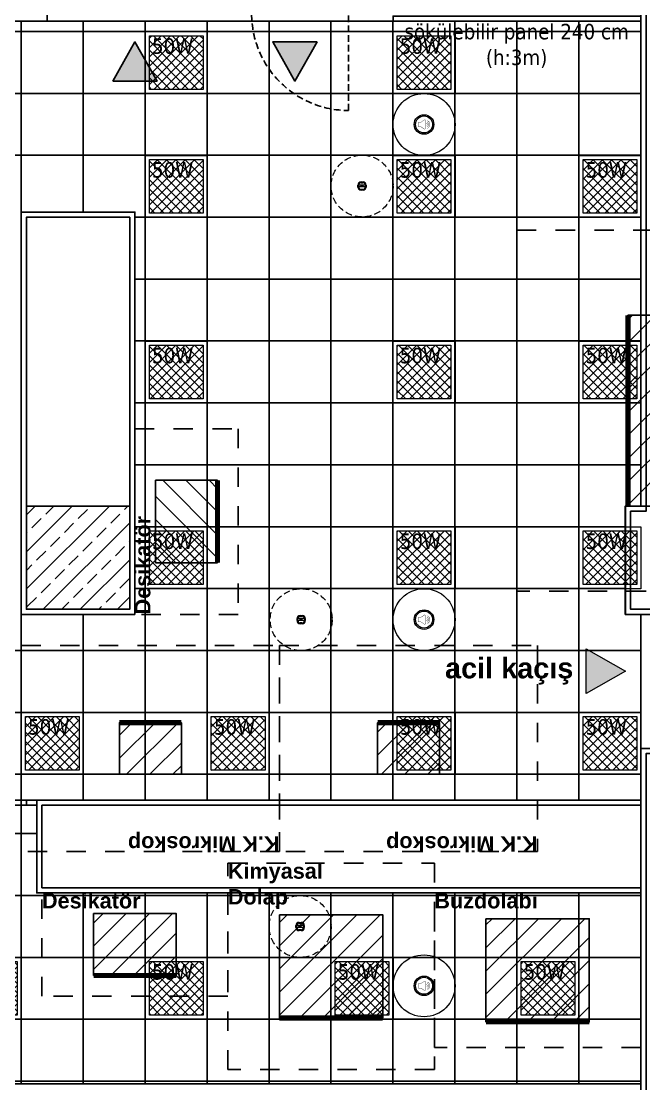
# Model space of a CAD drawing. Header units: centimetres. Extents: x 405564 to 502064, y 46284 to 60634.
# Drawn here: x 476545 to 477148, y 52973 to 54003 of the extents above; entities that cross this region are included whole.
import ezdxf
from ezdxf.enums import TextEntityAlignment as Align

# ---------------------------------------------------------------- set-up
doc = ezdxf.new("R2010")
doc.units = ezdxf.units.CM
doc.linetypes.add('3+1_3b$0$DASHED', pattern=[0.25, 0.125, -0.125])
doc.linetypes.add('HIDDEN', pattern=[9.525, 6.35, -3.175])
doc.layers.get('0').update_dxf_attribs({"color": 8, "lineweight": 9})
for name, color, linetype in [('---___EB_draft03_cihazlar', 8, 'Continuous'), ('---___EB_draft04_ind', 8, 'Continuous'), ('0-KRCN-ASMATAVAN-130426', 8, 'Continuous'), ('AS_DUV_TEMIZ ODA PANELI', 8, 'Continuous'), ('AS_KAPI_CAM', 8, 'Continuous'), ('AS_KAPI_POZ', 8, 'Continuous'), ('AS_TA_BETONARME', 5, 'Continuous'), ('AS_TA_TARAMA', 8, 'Continuous'), ('AS_TEFR_CIHAZ', 8, 'Continuous'), ('AS_YAZI', 8, 'Continuous')]:
    doc.layers.add(name, color=color, linetype=linetype)
doc.layers.add('0-KRCN-AYDINLATMA-130426', color=8, linetype='Continuous', lineweight=9)
doc.layers.add('0-KRCN-MİMARİ-220526', color=8, linetype='Continuous', lineweight=9)
doc.styles.add('Kalin02', font='arialbd.ttf')
doc.styles.add('MtXpl_Tahoma', font='tahoma.ttf')
doc.styles.add('OLC-50', font='romans.shx', dxfattribs={"width": 0.5, "height": 0.15})
doc.styles.add('OLCU', font='romanstw.shx', dxfattribs={"width": 0.6})
doc.styles.add('TAHOMA', font='tahoma.ttf')

# ---------------------------------------------------------------- blocks, each defined once
blk = doc.blocks.new('50W 60x60 cm  SIVA ALTI LED ARMATÜR')
at = {"layer": '0-KRCN-AYDINLATMA-130426'}
h = blk.add_hatch(dxfattribs=at)
h.set_pattern_fill('ANSI37', color=256, scale=0.2)
h.paths.add_polyline_path([(-2.6, 2.59), (2.6, 2.59), (2.6, -2.61), (-2.6, -2.61)])
for points in [[(-3, 2.99), (3, 2.99), (3, -3.01), (-3, -3.01)], [(-2.6, 2.59), (2.6, 2.59), (2.6, -2.61), (-2.6, -2.61)]]:
    blk.add_lwpolyline(points, close=True, dxfattribs=at)
at = {"layer": '0-KRCN-AYDINLATMA-130426', "insert": (-2.35, 2.34), "char_height": 1.5, "attachment_point": 1, "style": 'TAHOMA'}
blk.add_mtext_dynamic_manual_height_columns('{\\fTahoma|b0|i0|c162|p34;50W}', width=1.5, gutter_width=1.25, heights=[0], dxfattribs=at)
blk = doc.blocks.new('ABB 6131-21-24-500')
at = {"layer": '0-KRCN-AYDINLATMA-130426'}
for p, q in [((-4, -1), (-4, 1)), ((3.2, 1), (-3.2, 1)), ((-3.2, -0.8), (-3.2, 0.8)), ((-1, 4), (1, 4)), ((-1, -0.9), (-1, 1)), ((-0.8, 3.2), (0.8, 3.2)), ((1, -0.9), (1, 1)), ((3.2, 0.8), (3.2, -0.8)), ((4, 1), (4, -1)), ((3.2, -0.9), (-3.2, -0.9)), ((1, -4), (-1, -4)), ((0.8, -3.2), (-0.8, -3.2))]:
    blk.add_line(p, q, dxfattribs=at)
at = {"layer": '0-KRCN-AYDINLATMA-130426', "linetype": 'HIDDEN'}
blk.add_circle((0, 0), 30, dxfattribs=at)
at = {"layer": '0-KRCN-AYDINLATMA-130426'}
for centre, radius in [((-0.5, 0), 0.0887), ((0, 0), 0.16), ((0.5, 0), 0.0887)]:
    blk.add_circle(centre, radius, dxfattribs=at)
for centre, radius, start, end in [((-1, 1), 3, 90, 180), ((-0.8, 0.8), 2.4, 90, 180), ((0.8, 0.8), 2.4, 0, 90), ((1, 1), 3, 0, 90), ((-1, -1), 3, 180, 270), ((-0.8, -0.8), 2.4, 180, 270), ((0.8, -0.8), 2.4, 270, 0), ((1, -1), 3, 270, 0)]:
    blk.add_arc(centre, radius, start, end, dxfattribs=at)
blk = doc.blocks.new('ASMA TAVA TİPİ HOPARLÖR')
at = {"layer": '0-KRCN-AYDINLATMA-130426', "const_width": 0.317}
blk.add_lwpolyline([(0.3, -4.4, 0.598176), (1.3, -3.9), (1.3, 3.9, 0.598176), (0.3, 4.4), (-2.7, 2.4, -0.147433), (-3, 2.3), (-5.1, 2.3, 0.414214), (-5.7, 1.7), (-5.7, -1.7, 0.414214), (-5.1, -2.3), (-3, -2.3, -0.147433), (-2.7, -2.4)], format="xyb", close=True, dxfattribs=at)
for points in [[(2.4, 1.3, -0.601398), (2.4, -1.3)], [(2.8, 2.5, -0.658812), (2.8, -2.5)], [(3.2, 3.7, -0.680488), (3.2, -3.7)]]:
    blk.add_lwpolyline(points, format="xyb", dxfattribs=at)
at = {"layer": '0-KRCN-AYDINLATMA-130426'}
blk.add_circle((0, 0), 30, dxfattribs=at)
at = {"layer": '0-KRCN-AYDINLATMA-130426', "ltscale": 0.1}
for radius in [9.5, 8.23]:
    blk.add_circle((0, 0), radius, dxfattribs=at)
blk = doc.blocks.new('G$C546873DE')
at = {"layer": '0-KRCN-AYDINLATMA-130426', "xscale": 10, "yscale": 10, "zscale": 10}
for p in [(6130.7, 6828.6), (6370.7, 6828.6), (6130.7, 6708.6), (6370.7, 6708.6), (6550.7, 6708.6), (6130.7, 6528.6), (6370.7, 6528.6), (6550.7, 6528.6), (6130.7, 6348.6), (6370.7, 6348.6), (6550.7, 6348.6), (6010.7, 6168.6), (6190.7, 6168.6), (6370.7, 6168.6), (6550.7, 6168.6), (5950.7, 5931.1), (6130.7, 5931.1), (6310.7, 5931.1), (6490.7, 5931.1)]:
    blk.add_blockref('50W 60x60 cm  SIVA ALTI LED ARMATÜR', p, dxfattribs=at)
at = {"layer": '0-KRCN-AYDINLATMA-130426'}
for name, p in [('ASMA TAVA TİPİ HOPARLÖR', (6370.7, 6768.5)), ('ABB 6131-21-24-500', (6310.7, 6708.8)), ('ABB 6131-21-24-500', (6251.7, 6288.5)), ('ASMA TAVA TİPİ HOPARLÖR', (6370.7, 6288.5)), ('ABB 6131-21-24-500', (6250.7, 5991)), ('ASMA TAVA TİPİ HOPARLÖR', (6370.7, 5933.5))]:
    blk.add_blockref(name, p, dxfattribs=at)
blk = doc.blocks.new('OPK-temizoda-panel-00')
at = {"layer": 'AS_DUV_TEMIZ ODA PANELI'}
for points in [[(870, -2305), (870, -2780), (823, -2780), (823, -2345)], [(1492, -3250), (1492, -2355), (1555, -2355), (1555, -2245), (1445, -2245), (1445, -3250), (1430, -3250), (1430, -3355), (1555, -3355), (1555, -3350), (1435, -3350), (1435, -3255), (1450, -3255), (1450, -2250), (1550, -2250), (1550, -2350), (1487, -2350), (1487, -3250)], [(1450, -4900), (1450, -3490), (1555, -3490), (1555, -3485), (1445, -3485), (1445, -4900)], [(1445, -3535), (860, -3535), (860, -3625), (1445, -3625)], [(1445, -3540), (865, -3540), (865, -3620), (1445, -3620)]]:
    blk.add_lwpolyline(points, dxfattribs=at)
for points in [[(1445, -2775), (1205, -2775), (1205, -2780), (1445, -2780)], [(955, -3355), (955, -2965), (845, -2965), (845, -3355)], [(950, -3350), (950, -2970), (850, -2970), (850, -3350)]]:
    blk.add_lwpolyline(points, close=True, dxfattribs=at)
blk = doc.blocks.new('UNIVEX-900 METAL KAPLAMA CİHAZI')
at = {"layer": '---___EB_draft03_cihazlar'}
h = blk.add_hatch(dxfattribs=at)
h.set_pattern_fill('ANSI31', color=1, scale=5)
h.paths.add_polyline_path([(278894, -35512.5), (279029, -35512.5), (279029, -35697.5), (278894, -35697.5)])
at = {"layer": '---___EB_draft03_cihazlar', "color": 1, "linetype": '3+1_3b$0$DASHED', "ltscale": 150}
blk.add_lwpolyline([(278786.5, -35430), (279136.5, -35430), (279136.5, -35780), (278786.5, -35780), (278786.5, -35430)], dxfattribs=at)
at = {"layer": '---___EB_draft03_cihazlar', "color": 1}
blk.add_lwpolyline([(278894, -35512.5), (279029, -35512.5), (279029, -35697.5), (278894, -35697.5), (278894, -35512.5)], dxfattribs=at)
at = {"layer": '---___EB_draft03_cihazlar', "color": 1, "const_width": 5}
blk.add_lwpolyline([(279029, -35697.5), (279029, -35512.5)], dxfattribs=at)
at = {"layer": '---___EB_draft03_cihazlar', "insert": (278786.5, -35430), "char_height": 15, "attachment_point": 1, "style": 'Kalin02'}
blk.add_mtext_dynamic_manual_height_columns('Univex-900 Metal \\PKaplama Cihazı', width=693.386, gutter_width=750, heights=[214.9], dxfattribs=at)
blk = doc.blocks.new('bUzdolabı')
at = {"layer": '---___EB_draft03_cihazlar'}
h = blk.add_hatch(dxfattribs=at)
h.set_pattern_fill('ANSI31', color=1, scale=5)
h.paths.add_polyline_path([(278659.3, -35984.1), (278759.3, -35984.1), (278759.3, -36084.1), (278659.3, -36084.1)])
at = {"layer": '---___EB_draft03_cihazlar', "color": 1, "linetype": '3+1_3b$0$DASHED', "ltscale": 150}
blk.add_lwpolyline([(278609.3, -35959.1), (278809.3, -35959.1), (278809.3, -36109.1), (278609.3, -36109.1), (278609.3, -35959.1)], dxfattribs=at)
at = {"layer": '---___EB_draft03_cihazlar', "color": 1}
blk.add_lwpolyline([(278659.3, -35984.1), (278759.3, -35984.1), (278759.3, -36084.1), (278659.3, -36084.1), (278659.3, -35984.1)], dxfattribs=at)
at = {"layer": '---___EB_draft03_cihazlar', "color": 1, "const_width": 5}
blk.add_lwpolyline([(278659.3, -36084.1), (278759.3, -36084.1)], dxfattribs=at)
at = {"layer": '---___EB_draft03_cihazlar', "insert": (278609.3, -35959.1), "char_height": 15, "attachment_point": 1, "style": 'Kalin02'}
blk.add_mtext_dynamic_manual_height_columns('Buzdolabı', width=588.214, gutter_width=750, heights=[89.3], dxfattribs=at)
blk = doc.blocks.new('Kimyasal Dolap_')
at = {"layer": '---___EB_draft03_cihazlar'}
h = blk.add_hatch(dxfattribs=at)
h.set_pattern_fill('ANSI31', color=1, scale=5)
h.paths.add_polyline_path([(278241.1, -36016), (278341.1, -36016), (278341.1, -36116), (278241.1, -36116)])
at = {"layer": '---___EB_draft03_cihazlar', "color": 1, "linetype": '3+1_3b$0$DASHED', "ltscale": 150}
blk.add_lwpolyline([(278191.1, -35966), (278391.1, -35966), (278391.1, -36166), (278191.1, -36166), (278191.1, -35966)], dxfattribs=at)
at = {"layer": '---___EB_draft03_cihazlar', "color": 1}
blk.add_lwpolyline([(278241.1, -36016), (278341.1, -36016), (278341.1, -36116), (278241.1, -36116), (278241.1, -36016)], dxfattribs=at)
at = {"layer": '---___EB_draft03_cihazlar', "color": 1, "const_width": 5}
blk.add_lwpolyline([(278241.1, -36116), (278341.1, -36116)], dxfattribs=at)
at = {"layer": '---___EB_draft03_cihazlar', "insert": (278191.1, -35966), "char_height": 15, "attachment_point": 1, "style": 'Kalin02'}
blk.add_mtext_dynamic_manual_height_columns('Kimyasal \\PDolap', width=588.214, gutter_width=750, heights=[89.3], dxfattribs=at)
blk = doc.blocks.new('Desikatör')
at = {"layer": '---___EB_draft03_cihazlar'}
h = blk.add_hatch(dxfattribs=at)
h.set_pattern_fill('ANSI31', color=1, scale=5)
h.paths.add_polyline_path([(281277.9, -35660.3), (281357.9, -35660.3), (281357.9, -35720.3), (281277.9, -35720.3)])
at = {"layer": '---___EB_draft03_cihazlar', "color": 1, "linetype": '3+1_3b$0$DASHED', "ltscale": 150}
blk.add_lwpolyline([(281227.9, -35640.3), (281407.9, -35640.3), (281407.9, -35740.3), (281227.9, -35740.3), (281227.9, -35640.3)], dxfattribs=at)
at = {"layer": '---___EB_draft03_cihazlar', "color": 1}
blk.add_lwpolyline([(281277.9, -35660.3), (281357.9, -35660.3), (281357.9, -35720.3), (281277.9, -35720.3), (281277.9, -35660.3)], dxfattribs=at)
at = {"layer": '---___EB_draft03_cihazlar', "color": 1, "const_width": 5}
blk.add_lwpolyline([(281277.9, -35720.3), (281357.9, -35720.3)], dxfattribs=at)
at = {"layer": '---___EB_draft03_cihazlar', "insert": (281227.9, -35640.3), "char_height": 15, "attachment_point": 1, "style": 'Kalin02'}
blk.add_mtext_dynamic_manual_height_columns('Desikatör', width=588.214, gutter_width=750, heights=[89.3], dxfattribs=at)
blk = doc.blocks.new('K.K Mikroskop')
at = {"layer": 'AS_TEFR_CIHAZ'}
h = blk.add_hatch(dxfattribs=at)
h.set_pattern_fill('ANSI31', color=1, scale=5)
h.paths.add_polyline_path([(274715.4, -40633.8), (274775.4, -40633.8), (274775.4, -40683.8), (274715.4, -40683.8)])
at = {"layer": 'AS_TEFR_CIHAZ', "color": 1, "linetype": '3+1_3b$0$DASHED', "ltscale": 150}
blk.add_lwpolyline([(274620.4, -40558.8), (274870.4, -40558.8), (274870.4, -40758.8), (274620.4, -40758.8), (274620.4, -40558.8)], dxfattribs=at)
at = {"layer": 'AS_TEFR_CIHAZ', "color": 1}
blk.add_lwpolyline([(274715.4, -40633.8), (274775.4, -40633.8), (274775.4, -40683.8), (274715.4, -40683.8), (274715.4, -40633.8)], dxfattribs=at)
at = {"layer": 'AS_TEFR_CIHAZ', "color": 1, "const_width": 5}
blk.add_lwpolyline([(274715.4, -40683.8), (274775.4, -40683.8)], dxfattribs=at)
at = {"layer": 'AS_TEFR_CIHAZ', "insert": (274620.4, -40558.8), "char_height": 15, "attachment_point": 1, "style": 'Kalin02'}
blk.add_mtext_dynamic_manual_height_columns('K.K Mikroskop', width=588.214, gutter_width=750, heights=[89.3], dxfattribs=at)
blk = doc.blocks.new('A$C4c005820')
at = {"layer": '---___EB_draft03_cihazlar', "color": 1}
for name, p, rotation in [('UNIVEX-900 METAL KAPLAMA CİHAZI', (280461.5, -38762.5), 180), ('Desikatör', (-34685.3, -284582.9), 90), ('K.K Mikroskop', (275715.4, -44143.8), 180), ('K.K Mikroskop', (275965.4, -44143.8), 180)]:
    blk.add_blockref(name, p, dxfattribs=dict(at, rotation=rotation))
for name, p in [('Kimyasal Dolap_', (-277146.1, 32369.8)), ('Desikatör', (-280362.9, 32015.3)), ('bUzdolabı', (-277364.3, 32334.1))]:
    blk.add_blockref(name, p, dxfattribs=at)
blk = doc.blocks.new('*U681')
at = {"color": 0, "linetype": 'HIDDEN', "lineweight": -2}
blk.add_line((102, -104), (102, -10), dxfattribs=at)
at = {"color": 0, "lineweight": -2}
for points in [[(0, -10), (8, -10), (8, -5), (0, -5), (0, -10)], [(102, -10), (102, -5), (8, -5), (8, -10)], [(110, -10), (102, -10), (102, -5), (110, -5), (110, -10)]]:
    blk.add_lwpolyline(points, close=True, dxfattribs=at)
at = {"color": 0, "linetype": 'HIDDEN', "lineweight": -2}
blk.add_arc((102, -10), 94, 180, 270, dxfattribs=at)
at = {"color": 3, "style": 'OLCU', "width": 0.5, "flags": 1}
for tag, p in [('K-DIVISYON', (-80, -85)), ('K-PBAR', (105, -85)), ('K-KAPITIP', (-80, -335))]:
    blk.add_attdef(tag, p, '', height=17.5, dxfattribs=at)
at = {"color": 5, "true_color": 0x0505ff, "style": 'OLCU', "width": 0.5, "flags": 1}
for tag, p in [('K-NEREDEN-NO', (-80, -110)), ('K-NEREYE-NO', (-80, -185)), ('K-DUVARTIP', (-80, -285)), ('K-ACILISYON', (-80, -310))]:
    blk.add_attdef(tag, p, '', height=17.5, dxfattribs=at)
at = {"color": 1, "true_color": 0xfa0000, "style": 'OLCU', "width": 0.5, "flags": 1}
for tag, p in [('K-IZLENEBILIRLIK', (105, -110)), ('K-TEKMELIK', (105, -135)), ('K-KONTROLTIPNEREDEN', (-80, -160)), ('K-BAND', (105, -160)), ('K-MENFEZ', (105, -210)), ('K-KONTROLTIPNEREYE', (-80, -235)), ('K-PENCERE', (105, -235)), ('K-KILITTIP', (-80, -260)), ('K-NOT-AS-MIMARI1', (105, -285)), ('K-NOT-ELEKTRIK', (105, -335)), ('K-NOT-YANGIN', (105, -360)), ('K-ACMAKAPAMASISTEMI', (-80, -385)), ('K-NOT-ISLETME', (105, -385)), ('K-YANGIN', (-80, -435))]:
    blk.add_attdef(tag, p, '', height=17.5, dxfattribs=at)
at = {"color": 220, "true_color": 0xf113d4, "style": 'OLCU', "width": 0.5, "flags": 1}
for tag, p in [('K-NEREDEN-AD', (-80, -135)), ('K-NEREYE-AD', (-80, -210))]:
    blk.add_attdef(tag, p, '', height=17.5, dxfattribs=at)
at = {"color": 0, "style": 'OLCU', "width": 0.5, "flags": 1}
for tag, p in [('K-TAMACILIRLIK', (105, -185)), ('K-NOT-AS-MIMARI2', (105, -310)), ('K-KASATIP', (-80, -360)), ('K-KURSUN', (-80, -410))]:
    blk.add_attdef(tag, p, '', height=17.5, dxfattribs=at)
at = {"color": 252, "style": 'OLCU', "width": 0.5, "flags": 1}
for tag, p in [('K-REZ1', (105, -435)), ('K-REZ2', (105, -460)), ('K-REZ3', (105, -485)), ('K-REZ4', (105, -510)), ('K-REZ5', (105, -535))]:
    blk.add_attdef(tag, p, '', height=17.5, dxfattribs=at)
at = {"layer": 'AS_KAPI_POZ', "color": 251, "style": 'OLCU', "width": 0.45}
blk.add_attdef('K-DUVAR(CM)', text='', height=6, dxfattribs=at).set_placement((-5, -5), align=Align.MIDDLE_RIGHT)
at = {"layer": 'AS_KAPI_POZ', "style": 'OLCU', "width": 0.45}
for tag, p in [('YUK', (60, -41.8)), ('POZ+GEN', (60, -81.8))]:
    blk.add_attdef(tag, text='', height=20, dxfattribs=at).set_placement(p, align=Align.MIDDLE_CENTER)
at = {"layer": 'AS_KAPI_POZ', "style": 'OLCU', "width": 0.5}
blk.add_attdef('K-NO', text='', height=8, rotation=90, dxfattribs=at).set_placement((83, -88.3), align=Align.TOP_LEFT)
blk = doc.blocks.new('*U689')
at = {"color": 0}
for p, q in [((15, 0), (10, 0)), ((240, 0), (235, 0)), ((10, -5), (15, -5)), ((235, -5), (240, -5))]:
    blk.add_line(p, q, dxfattribs=at)
for points in [[(0, 0), (0, -5), (10, -5), (10, 0)], [(15, 0), (15, -5), (25, -5), (25, 0)], [(225, 0), (225, -5), (235, -5), (235, 0)], [(240, 0), (240, -5), (250, -5), (250, 0)]]:
    blk.add_lwpolyline(points, close=True, dxfattribs=at)
at = {"style": 'OLCU', "width": 0.45, "flags": 1}
for tag, p in [('C-ICI-CNO', (15, -80)), ('C-DIVISYON1', (15, -105)), ('C-BOSLUK', (15, -130)), ('C-DIVISYON2', (15, -155))]:
    blk.add_attdef(tag, text='', height=20, dxfattribs=at).set_placement(p, align=Align.MIDDLE_LEFT)
at = {"color": 0, "style": 'OLCU', "width": 0.5, "flags": 1}
for tag, p in [('C-REZ1', (15, -215)), ('C-REZ2', (15, -240))]:
    blk.add_attdef(tag, text='', height=17.5, dxfattribs=at).set_placement(p, align=Align.MIDDLE_LEFT)
at = {"layer": 'AS_KAPI_POZ', "style": 'OLCU', "width": 0.45}
for tag, p in [('POZ+GEN-C', (60, 15)), ('YUK-C', (60, -20))]:
    blk.add_attdef(tag, text='', height=20, dxfattribs=at).set_placement(p, align=Align.MIDDLE_CENTER)
at = {"layer": 'AS_KAPI_POZ', "style": 'OLC-50', "width": 0.5}
blk.add_attdef('C-NO', text='', height=8, rotation=90, dxfattribs=at).set_placement((20, 5), align=Align.TOP_LEFT)
blk = doc.blocks.new('A$C6A10306C')
at = {"layer": '---___EB_draft04_ind'}
h = blk.add_hatch(color=256, dxfattribs=at)
h.dxf.hatch_style = 1
h.paths.add_polyline_path([(6069.16, -6689.45), (6112.2, -6689.45), (6090.68, -6651.45)])
h = blk.add_hatch(color=256, dxfattribs=at)
h.dxf.hatch_style = 1
h.paths.add_polyline_path([(6267.19, -6651.45), (6224.15, -6651.45), (6245.67, -6689.45)])
h = blk.add_hatch(color=256)
h.dxf.hatch_style = 1
h.paths.add_polyline_path([(6527.68, -7282.98), (6527.68, -7239.93), (6565.68, -7261.45)])
at = {"layer": 'AS_TA_TARAMA'}
h = blk.add_hatch(dxfattribs=at)
h.set_pattern_fill('ANSI33', color=256, scale=4, angle=180)
h.set_pattern_definition([(225, (17560.68, -7819.299), (17.96051, -17.96051), []), (225, (17542.72, -7819.299), (17.96051, -17.96051), [12.7, -6.35])])
h.paths.add_polyline_path([(5985.68, -7101.45), (6085.68, -7101.45), (6085.68, -7201.45), (5985.68, -7201.45)], flags=17)
at = {"layer": '---___EB_draft04_ind'}
for points in [[(6069.16, -6689.45), (6112.2, -6689.45), (6090.68, -6651.45)], [(6267.19, -6651.45), (6224.15, -6651.45), (6245.67, -6689.45)]]:
    blk.add_lwpolyline(points, close=True, dxfattribs=at)
blk.add_lwpolyline([(6527.68, -7282.98), (6527.68, -7239.93), (6565.68, -7261.45)], close=True)
at = {"layer": 'AS_TA_BETONARME'}
blk.add_lwpolyline([(5985.68, -7101.45), (6085.68, -7101.45), (6085.68, -7201.45), (5985.68, -7201.45)], close=True, dxfattribs=at)
for name in ['OPK-temizoda-panel-00', 'A$C4c005820']:
    blk.add_blockref(name, (5135.68, -3851.45))
at = {"layer": 'AS_KAPI_CAM'}
blk.add_blockref('*U681', (6195.68, -6613.95), dxfattribs=at).add_auto_attribs({'K-DUVAR(CM)': '-'})
blk.add_blockref('*U689', (5745.68, -7386.45), dxfattribs=at)
at = {"layer": 'AS_YAZI', "insert": (6460.37, -6633.95), "char_height": 15, "width": 221.1337, "attachment_point": 2, "style": 'MtXpl_Tahoma'}
blk.add_mtext('sökülebilir panel 240 cm{\\fTahoma|b0|i0|c162|p34;\\P(h:3m)}', dxfattribs=at)
at = {"layer": 'AS_YAZI', "insert": (6453.18, -7261.45), "char_height": 20, "attachment_point": 5, "style": 'Kalin02'}
blk.add_mtext_dynamic_manual_height_columns('acil kaçış', width=146.0599, gutter_width=250, heights=[0], dxfattribs=at)

msp = doc.modelspace()

# ---------------------------------------------------------------- linework, layer by layer
at = {"layer": '0-KRCN-ASMATAVAN-130426'}
for p, q in [((476569.7, 54002.6), (476522.7, 54002.6)), ((476544.7, 53817.6), (476544.7, 54002.6)), ((477144.7, 54002.6), (476569.7, 54002.6)), ((476604.7, 53817.6), (476604.7, 54002.6)), ((476664.7, 53247.6), (476664.7, 54002.6)), ((476724.7, 53247.6), (476724.7, 54002.6)), ((476784.7, 53247.6), (476784.7, 54002.6)), ((476844.7, 53247.6), (476844.7, 54002.6)), ((476904.7, 53247.6), (476904.7, 54002.6)), ((476964.7, 53247.6), (476964.7, 54002.6)), ((477024.7, 53247.6), (477024.7, 54002.6)), ((477084.7, 53247.6), (477084.7, 54002.6)), ((477144.7, 53532.6), (477144.7, 54002.6)), ((475744.7, 53992.6), (477144.7, 53992.6)), ((475744.7, 53932.6), (477144.7, 53932.6)), ((475744.7, 53872.6), (477144.7, 53872.6)), ((476544.7, 53817.6), (476654.7, 53817.6)), ((476654.7, 53817.6), (476654.7, 53427.6)), ((476654.7, 53812.6), (477144.7, 53812.6)), ((476654.7, 53752.6), (477144.7, 53752.6)), ((476654.7, 53692.6), (477144.7, 53692.6)), ((476654.7, 53632.6), (477144.7, 53632.6)), ((476654.7, 53572.6), (477144.7, 53572.6)), ((477129.7, 53427.6), (477129.7, 53532.6)), ((477129.7, 53532.6), (477144.7, 53532.6)), ((476654.7, 53512.6), (477129.7, 53512.6)), ((476654.7, 53452.6), (477129.7, 53452.6)), ((476654.7, 53427.6), (476544.7, 53427.6)), ((476544.7, 53247.6), (476544.7, 53427.6)), ((476604.7, 53247.6), (476604.7, 53427.6)), ((477144.7, 53427.6), (477129.7, 53427.6)), ((477144.7, 53247.6), (477144.7, 53427.6)), ((475744.7, 53392.6), (477144.7, 53392.6)), ((475744.7, 53332.6), (477144.7, 53332.6)), ((475744.7, 53272.6), (477144.7, 53272.6)), ((475744.7, 53247.6), (477144.7, 53247.6)), ((476559.7, 53242.6), (476309.7, 53242.6)), ((476544.7, 52972.6), (476544.7, 53242.6)), ((476559.7, 53157.6), (476559.7, 53242.6)), ((476309.7, 53215.1), (476559.7, 53215.1)), ((475744.7, 53155.1), (477144.7, 53155.1)), ((477144.7, 53157.6), (476559.7, 53157.6)), ((476604.7, 52972.6), (476604.7, 53157.6)), ((476664.7, 52972.6), (476664.7, 53157.6)), ((476724.7, 52972.6), (476724.7, 53157.6)), ((476784.7, 52972.6), (476784.7, 53157.6)), ((476844.7, 52972.6), (476844.7, 53157.6)), ((476904.7, 52972.6), (476904.7, 53157.6)), ((476964.7, 52972.6), (476964.7, 53157.6)), ((477024.7, 52972.6), (477024.7, 53157.6)), ((477084.7, 52972.6), (477084.7, 53157.6)), ((477144.7, 52972.6), (477144.7, 53157.6)), ((475744.7, 53095.1), (477144.7, 53095.1)), ((475744.7, 53035.1), (477144.7, 53035.1)), ((475744.7, 52975.1), (477144.7, 52975.1)), ((475744.7, 52972.6), (477144.7, 52972.6))]:
    msp.add_line(p, q, dxfattribs=at)

# ---------------------------------------------------------------- block references
at = {"layer": '0-KRCN-AYDINLATMA-130426'}
msp.add_blockref('G$C546873DE', (470564.1, 47134), dxfattribs=at)

# ---------------------------------------------------------------- next in the draw order: block references
at = {"layer": '0-KRCN-MİMARİ-220526'}
msp.add_blockref('A$C6A10306C', (470564.1, 60634), dxfattribs=at)

doc.saveas('drawing.dxf')
